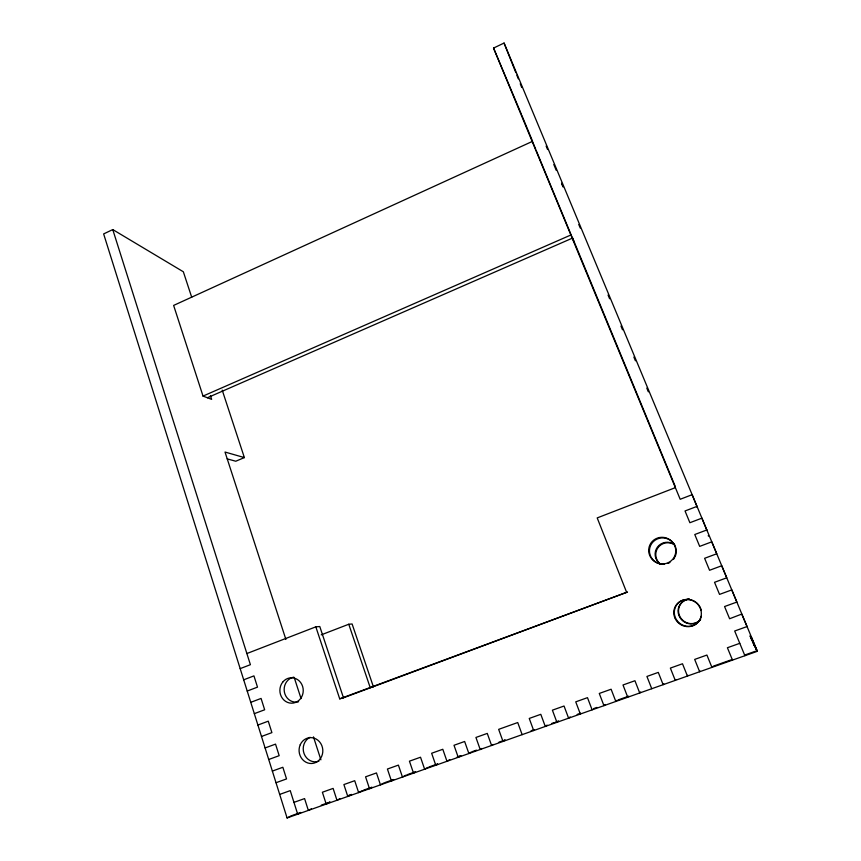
<?xml version="1.0" encoding="UTF-8"?>
<svg xmlns="http://www.w3.org/2000/svg" width="861" height="861" viewBox="0 0 861 861"><rect width="100%" height="100%" fill="white"/><g stroke="black" fill="none" stroke-linecap="round" stroke-linejoin="round"><path stroke-width="1.29" d="M712.047 666.629L711.929 667.393L706.913 655.049L694.676 659.418L699.649 671.741L699.907 670.934M687.81 675.218L687.433 676.079L682.493 663.766L670.364 668.093L675.261 680.384L675.767 679.49M663.777 683.742L663.142 684.689L658.288 672.398L646.923 676.455L651.745 688.725M640.595 691.953L639.723 692.987L634.934 680.728L622.998 684.99L627.744 697.227M616.939 700.337L615.819 701.457L611.116 689.23L599.278 693.449L603.938 705.665L605.186 704.513M570.197 716.912L568.604 718.182L564.041 706.02L552.396 710.174L556.916 722.325L558.638 721.012L555.302 722.196M547.112 725.091L545.282 726.447L540.794 714.318L529.246 718.44L533.691 730.558M493.159 744.453L491.588 745.475L487.272 733.411L475.929 737.457L480.212 749.511L481.859 748.457M471.473 751.911L468.879 753.526L464.639 741.482L454.005 745.282L458.224 757.303L460.915 755.657L457.202 756.97M449.776 759.596L446.977 761.285L442.802 749.274L431.641 753.257L435.784 765.257L437.722 764.105M427.637 767.452L424.634 769.207L420.523 757.228L409.438 761.178L413.517 773.146L415.594 771.951M405.682 775.234L402.453 777.063L398.406 765.117L387.418 769.034L391.432 780.97L393.649 779.722M383.888 782.961L380.454 784.855L376.472 772.941L365.57 776.826L369.52 788.741L371.877 787.449M362.255 790.624L358.628 792.594L354.71 780.701L343.894 784.565L347.779 796.436L351.503 794.434L347.941 795.704M339.837 798.739L336.963 800.267L333.121 788.407L322.38 792.238L326.201 804.088L330.129 802.011L321.293 805.153M311.424 808.813L308.346 810.416L304.579 798.588L293.956 802.377M300.833 812.569L297.691 814.194L290.243 790.624L279.685 794.423M191.702 297.228L183.339 271.775L112.759 229.575L103.643 233.923L287.079 817.95L291.373 815.754M755.764 651.131L744.668 655.06L744.905 655.716L734.681 631.005L747.057 626.56L741.751 614.076L729.611 618.747L724.564 606.542L736.855 602.065L731.796 589.903L719.538 594.391L714.533 582.305L726.749 577.806L721.733 565.752L709.561 570.273L704.61 558.305L716.75 553.774L711.778 541.838L699.681 546.38L694.773 534.52L706.827 529.967L707.01 530.634L701.909 518.15L689.887 522.724L685.033 510.971L697.012 506.386L697.292 507.301L692.136 494.677L680.19 499.283L493.547 48.065L504.062 43.05L757.357 651.293L287.079 817.95M535.768 149.405L532.442 141.376L173.631 305.418L203.024 396.082L571.134 234.881L536.242 150.557M207.372 397.75L572.49 238.099M222.213 390.13L244.373 457.589L235.774 461.227L227.175 458.87M246.87 653.542L315.836 626.84L319.786 626.528L343.474 697.808L627.497 592.034L339.708 698.831L315.836 626.84M675.379 487.638L597.2 517.913L626.496 592.002M321.228 634.848L348.77 624.247L352.106 623.977L373.437 686.927M240.176 668.62L250.4 664.692L112.759 229.575M243.685 679.813L253.941 675.885L257.504 687.132L247.215 691.049M250.766 702.328L261.077 698.432L264.661 709.776L254.318 713.661M257.902 725.048L268.266 721.174L271.893 732.625L261.486 736.478M265.102 747.961L275.531 744.119L279.179 755.667L268.718 759.499M272.356 771.09L282.849 767.269L286.541 778.925L276.015 782.724M739.782 643.328L727.405 647.741L732.496 660.107L732.399 659.418M292.536 815.345L300.715 812.44M363.46 790.204L371.855 787.223M385.093 782.531L393.552 779.528M406.898 774.803L415.422 771.779M428.864 767.011L437.463 763.965M472.711 751.47L476.456 750.146M498.982 742.16L505.256 739.933L503.007 741.429L498.659 729.353L517.73 722.54L522.143 734.648M531.065 730.785L534.498 729.568M551.793 723.434L554.129 722.605M577.171 714.436L580.658 713.209M593.477 708.657L596.985 707.419M618.123 699.928L628.745 696.162M713.242 666.199L731.193 659.838M339.708 698.831L343.474 697.808M244.373 457.589L225.012 452.047L285.895 639.443M203.024 396.082L211.655 399.375L210.407 395.554M751.89 638.432L751.588 637.969L757.002 650.69M755.624 648.398L757.357 651.293M571.586 235.957L573.824 241.252M493.547 48.065L521.271 113.996M751.007 637.075L756.302 649.528M751.222 637.818L755.14 647.224M750.189 635.805L754.193 645.664M546.132 146.058L547.574 149.513M553.827 164.548L556.249 170.36M563.051 186.697L561.587 183.189L563.019 186.826M578.775 224.495L580.271 228.068M608.06 295.032L609.61 298.756M620.964 326.05L622.514 329.774M633.879 357.078L635.429 360.791M646.794 388.096L648.344 391.82M750.135 636.128L751.545 639.519M521.788 115.213L532.518 141.139M572.371 237.464L675.304 486.594M504.062 43.05L515.836 72.668M516.815 75.133L518.29 78.835M520.248 83.775L521.723 87.478M592.11 709.851L587.482 697.658L575.74 701.844L580.336 714.027M348.77 624.247L370.262 687.778M294.44 678.188L301.059 698.594M313.458 736.865L320.905 759.832M708.269 535.564L708.409 536.134M318.904 761.21A12.829 11.763 83.6 0 1 304.073 753.612A12.829 11.763 83.6 0 1 310.089 737.285M298.595 701.758A12.581 11.591 88.5 0 1 284.399 692.093A12.581 11.591 88.5 0 1 293.827 677.144M700.144 620.017A12.624 12.151 33.5 0 1 679.889 616.551A12.624 12.151 33.5 0 1 689.424 599.073M660.43 564.127A12.312 12 25.5 0 1 658.041 547.596A12.312 12 25.5 0 1 674.669 544.819M674.701 557.519A13.475 13.141 25.1 0 1 673.41 559.435M669.933 562.437A13.475 13.141 25.1 0 1 667.845 563.438M664.444 564.224A13.475 13.141 25.1 0 1 649.463 550.104A13.475 13.141 25.1 0 1 665.908 538.297A13.475 13.141 25.1 0 1 675.207 556.486M659.838 563.826A12.431 12.108 25.5 0 1 657.417 547.144A12.431 12.108 25.5 0 1 674.206 544.346M701.252 616.336A13.808 13.302 34.1 0 1 680.212 623.698A13.808 13.302 34.1 0 1 680.341 601.441A13.808 13.302 34.1 0 1 701.284 610.503M700.628 619.457A12.754 12.269 33.6 0 1 679.738 617.24A12.754 12.269 33.6 0 1 689.101 599.116M649.657 555.367A13.615 13.281 25 0 0 672.893 559.058A13.615 13.281 25 0 0 664.143 537.468A13.615 13.281 25 0 0 649.657 555.367M300.241 744.743A12.958 11.871 83.8 0 0 311.854 763.492A12.958 11.871 83.8 0 0 320.755 743.463A12.958 11.871 83.8 0 0 300.241 744.743M282.709 682.138A12.711 11.688 88.6 0 0 289.361 702.953A12.711 11.688 88.6 0 0 302.598 686.357A12.711 11.688 88.6 0 0 282.709 682.138M674.787 617.735A13.959 13.442 34.2 0 0 698.443 621.814A13.959 13.442 34.2 0 0 689.478 599.676A13.959 13.442 34.2 0 0 674.787 617.735"/></g></svg>
